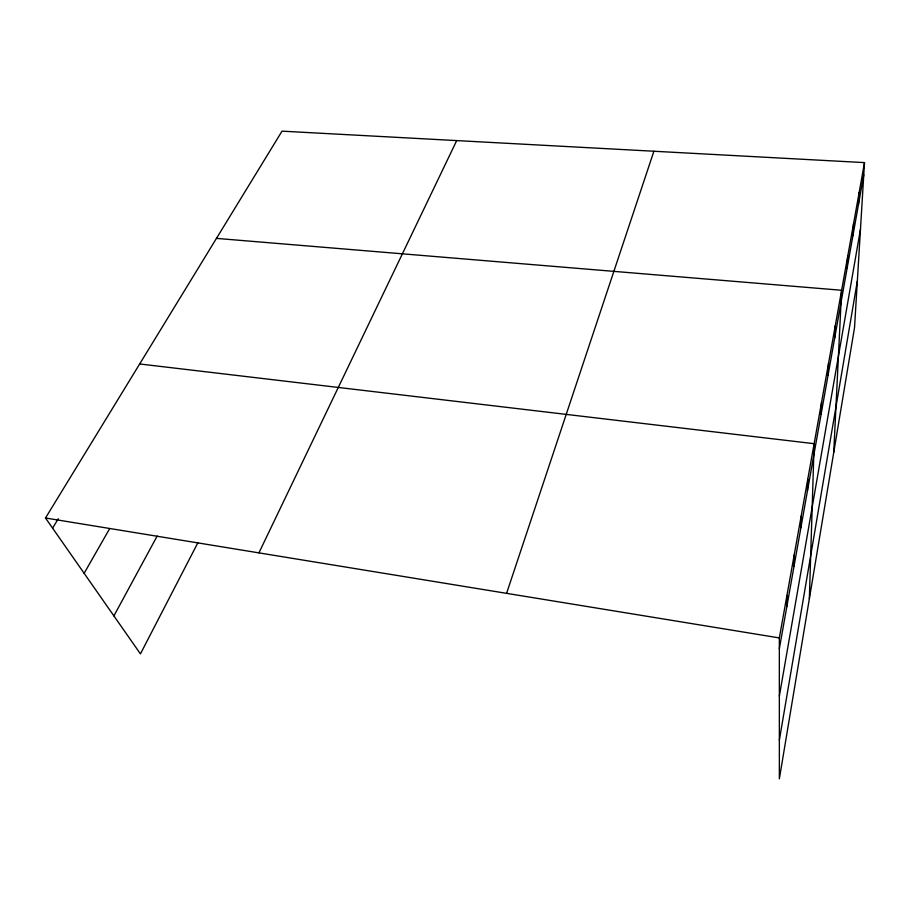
<?xml version="1.0" encoding="UTF-8"?>
<svg xmlns="http://www.w3.org/2000/svg" width="910" height="910" viewBox="0 0 910 910"><rect width="100%" height="100%" fill="white"/><g stroke="black" fill="none" stroke-linecap="round" stroke-linejoin="round"><path stroke-width="1.36" d="M786.843 606.583L786.922 595.549M794.02 566.293L794.18 555.054M800.891 527.743L801.118 516.323M807.466 490.808L807.761 479.24M809.354 598.746L814.131 443.693L139.674 363.966M821.093 414.334L821.514 402.504M828.054 375.227L828.544 363.295M834.697 337.951L835.243 325.916M833.742 452.35L841.625 290.267L216.455 238.386M847.096 268.336L847.733 256.211M852.897 235.804L853.569 223.644M858.448 204.659L859.154 192.476M864.5 162.617L854.524 327.668L779.358 778.846L779.335 637.921L864.5 162.617L282.02 131.154L45.5 517.995L140.436 653.892L198.027 542.462M779.347 740.171L857.334 281.076M779.347 696.15L860.473 229.252M779.335 648.716L863.761 174.8M506.586 593.354L653.892 151.242M258.929 552.87L456.706 140.595M113.898 615.899L157.157 536.07M84.141 573.3L109.53 528.846M52.598 528.153L58.297 518.723M45.5 517.995L779.335 637.921"/></g></svg>
